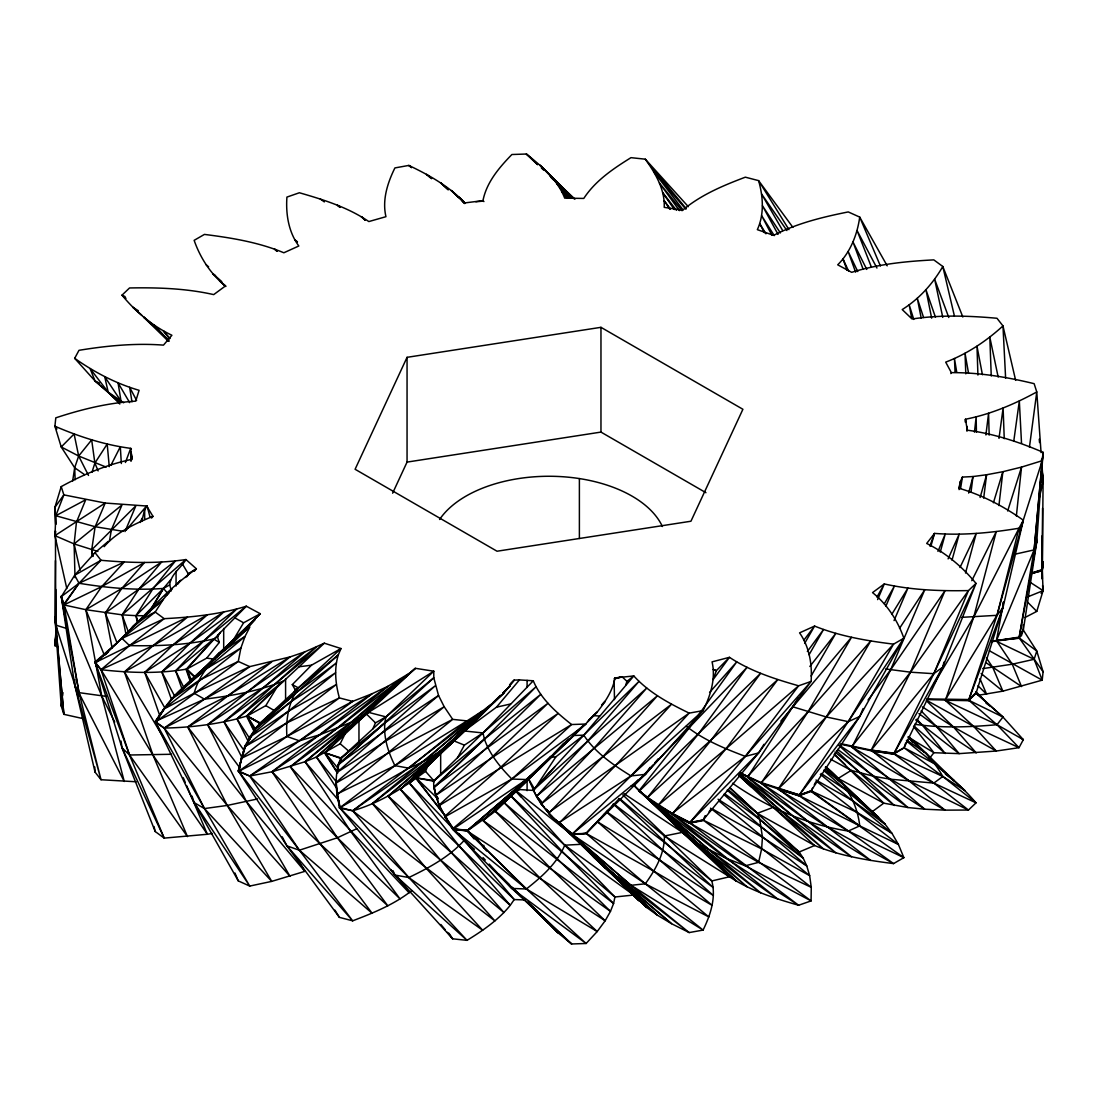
<?xml version="1.0" encoding="UTF-8"?>
<svg xmlns="http://www.w3.org/2000/svg" width="1098" height="1098" viewBox="0 0 1098 1098"><rect width="100%" height="100%" fill="white"/><g stroke="black" fill="none" stroke-linecap="round" stroke-linejoin="round"><path stroke-width="1.5" d="M55.778 524.309L54.9 507.345L61.227 486.606C83.379 474.391 107.014 464.523 131.856 459.362L130.703 448.355C104.488 444.896 79.125 436.675 54.914 426.23L55.792 417.844C81.677 409.266 108.441 402.801 135.727 401.154L139.089 390.312C115.935 383.559 94.318 372.236 74.678 358.332L78.987 350.317C106.863 345.746 135.246 342.96 163.478 345.129L171.906 335.261C152.402 326.051 135.672 311.722 122.002 295.156L129.537 287.964C157.687 287.429 186.125 288.376 213.698 294.607L225.461 285.947C210.816 274.226 200.303 257.961 194.14 240.338L204.434 234.409C231.39 237.813 258.634 242.233 283.847 252.773L298.821 245.993C288.513 232.062 285.713 214.041 286.921 197.091L299.383 192.754C323.443 199.685 347.956 207.316 368.832 221.563L385.947 216.69C382.008 200.001 387.553 182.831 394.909 167.925L408.813 165.427C429.263 175.158 449.453 186.523 465.113 203.171M728.07 789.558L757.332 813.316L814.592 845.529C839.764 855.699 866.747 860.283 893.566 863.591L903.86 857.662L811.079 791.48L812.671 787.829M1042.222 578.866L1042.222 570.109L1031.091 573.334M55.449 560.611L54.9 616.733L61.227 706.055L63.862 714.331L82.597 718.517M1021.332 636.03L1023.322 629.593L1018.999 637.622L1043.086 671.77L1042.208 680.156L1002.872 691.15L978.098 695.322M297.997 859.583L304.805 871.359L271.728 881.378L249.74 886.072L238.28 880.898L194.154 802.624L155.216 721.455L163.794 709.061L194.154 693.236L249.74 666.623L290.05 656.92L304.805 651.896L324.335 643.195L340.984 648.547L259.828 723.404L254.997 728.948L244.964 745.913L238.28 771.496L249.726 776.025L272.016 771.757L305.079 761.724L415.387 668.311L433.779 671.207L385.947 716.884C382.008 733.574 387.512 750.758 394.923 765.649L408.813 768.147C445.898 753.228 473.279 723.582 500.468 695.501M1030.83 573.623L1042.222 570.768L1043.086 561.709L1042.235 570.356L1043.1 590.655L1036.773 611.394L1025.148 617.433M136.097 781.762L101.016 779.731L95.032 772.086L74.664 684.644L74.884 679.552M1042.359 578.921L1042.551 508.264M926.808 699.563L968.477 700.648L976.026 693.277L1002.968 607.661L1003.229 602.514M56.465 623.774L54.914 645.679L57.865 646.887M991.439 641.067L1018.999 638.281L1023.322 630.087L1036.773 541.63L1043.086 452.321C1018.875 441.876 993.512 433.655 967.297 430.196L965.471 419.23C990.588 414.317 1014.415 404.215 1036.773 391.945L1034.138 383.669C1007.058 377.094 979.32 372.442 951.376 372.647L945.694 362.134C966.967 354.023 986.21 341.231 1002.968 325.914L996.984 318.269C968.765 315.73 940.176 314.783 912.067 318.996L902.213 309.567C919.15 298.958 932.861 283.751 942.798 266.485L933.808 259.883C906.138 261.31 878.235 264.083 851.664 272.331L837.705 264.824C850.442 252.142 857.277 234.67 859.72 217.102L848.26 211.928C822.704 217.047 796.956 223.292 773.665 235.356L757.346 229.66C764.414 214.275 763.124 196.542 758.608 180.635L745.336 177.176C723.239 185.535 700.84 194.84 682.613 210.24L664.221 207.344C665.059 189.46 655.341 173.21 645.308 159.183L630.979 157.659C613.329 168.625 595.308 180.717 583.779 198.436L564.701 198.134C557.482 179.537 541.547 166.169 526.395 154.022L511.888 154.516C499.233 167.514 486.538 182.309 482.969 200.632L483.889 201.593M339.721 806.632C335.302 791.013 334.396 773.514 340.668 758.293L385.947 716.884L433.792 677.795L433.779 671.207L361.269 716.953L350.976 722.374L320.232 734.617L299.37 740.821L239.007 771.125L238.28 770.837L244.964 745.913C244.456 753.667 238.925 763.083 238.856 771.729L286.921 845.872L339.392 917.365L352.664 920.824C373.306 912.96 394.264 904.464 411.723 890.643M56.547 628.88L54.914 645.679L56.602 627.178M55.449 531.501L54.955 536.304L55.792 515.731L63.862 494.882L61.227 486.606M1016.364 516.019L1021.524 467.103L1042.208 460.707L1043.086 452.321L1034.138 549.892L1019.205 637.128L996.449 640.601L1012.26 664.208L1021.524 686.552L985.826 662.561M974.461 432.145L976.149 416.883L976.424 432.173M55.435 530.897L55.792 625.133L63.862 714.331L54.9 616.733L55.792 625.133L78.493 696.516M1043.086 561.709L1042.222 569.601L1031.091 573.101M1043.059 562.203L1042.222 569.601L1043.1 481.267L1041.549 459.348M998.919 505.574L1002.872 471.701L1021.524 467.103L1007.662 510.968M55.422 531.226L54.914 535.632L66.8 588.528M141.738 521.44L144.675 509.65L147.132 506.054L105.216 503.049L63.862 494.882L54.9 507.345L55.627 524.35M985.908 434.973L988.584 413.26L989.147 435.124M983.684 498.135L986.594 474.748L1002.872 471.701L993.415 502.76M971.057 491.712L973.006 476.546L986.594 474.748L980.13 497.476M61.227 706.055L61.886 701.032M62.559 696.008L62.998 692.66M1029.444 447.188L1036.773 391.945L1041.069 452.609M999.002 438.376L1003.105 408.031L1004.245 438.692M1013.756 441.245L1019.328 401.003L1021.524 443.317M72.646 481.116L74.678 467.748L78.672 456.013L91.669 439.873L94.881 463.082L98.134 470.918M959.076 489.612L960.366 481.5L962.424 477.081L973.006 476.546L968.642 493.071M960.572 488.5L962.424 477.081M109.457 541.053L111.406 529.771L122.002 504.943L74.115 543.922L75.021 577.617M282.227 836.813L286.921 845.872L352.664 920.824L299.37 850.223L249.726 776.025L320.232 734.617L387.8 686.36L372.071 693.758L272.016 771.757L337.388 837.76L400.029 898.919L350.976 831.776L305.079 761.724L316.43 757.044L409.129 673.362L387.8 686.36L290.352 766.733L337.388 837.76L387.8 905.809L320.232 844.019L249.726 776.025L239.007 771.125L241.464 757.62L245.458 746.283L255.436 729.278L338.28 654.943L340.984 648.547L311.489 665.196L292.301 684.63L295.115 689.599L294.374 691.74M1018.999 637.622L996.449 640.601L1003.586 601.91M1036.1 536.606L1036.773 541.63L1019.205 637.128L1023.322 630.087L1023.116 624.954M171.384 590.889L169.682 584.891C170.821 574.24 180.799 568.215 185.933 559.541L196.364 568.764L194.305 571.248M960.366 481.5L958.911 488.239C982.065 494.992 1003.682 506.315 1023.322 520.205L1002.968 607.661L968.477 700.648M1039.326 497.902L1043.1 481.267L1041.398 462.752M840.972 744.334L871.208 750.785L893.552 754.202L904.079 747.779L942.798 667.09L943.951 662.135M926.808 698.904L968.889 699.536L997.011 615.319L1023.322 520.205L1019.013 528.234C991.137 532.804 962.754 535.591 934.522 533.408L926.698 543.455C945.872 552.884 962.479 566.939 975.998 583.395L968.463 590.587C940.313 591.122 911.875 590.161 884.302 583.944L872.539 592.604C887.184 604.325 897.697 620.59 903.86 638.212L893.566 644.142C866.747 640.834 839.764 636.236 814.592 626.08L799.577 632.86C809.404 646.914 812.355 664.606 811.079 681.446L798.617 685.797C774.639 678.976 750.428 671.166 729.456 657.331L712.053 661.861C715.992 678.537 710.447 695.707 703.091 710.626L689.187 713.124C669.204 703.393 648.891 692.646 633.807 675.943L615.031 677.919C612.698 690.82 605.149 701.965 597.202 712.094C556.604 754.573 511.38 792.413 467.048 830.912L452.705 829.415L439.186 805.616L433.792 787.197L433.628 780.98L482.969 732.942L533.271 680.774C540.889 699.069 556.425 712.492 571.605 724.529L586.112 724.035L511.874 779.045L452.705 828.757C444.772 816.006 435.824 802.707 434.437 787.362L484.438 739.105L536.016 686.785L482.969 732.942L464.385 745.144L457.441 757.908M176.778 694.869L260.295 613.727L246.336 606.22L217.98 634.973L217.5 636.977L219.284 642.467L206.712 658.141L186.825 669.066C158.592 673.939 129.427 672.882 101.002 669.684L95.032 662.684L101.153 657.757M965.513 573.019L976.232 533.463L959.981 567.515M952.007 560.172L959.172 534.177L948.109 558.868M940.245 552.074L945.241 534.053L937.953 551.388M930.83 546.365L934.522 533.408L929.869 546.063M91.958 472.305L94.881 463.082L107.192 444.031L109.265 466.664M1036.773 541.63L1034.138 549.892L996.449 640.601M1019.493 532.091L1042.208 460.707L1034.138 549.892L1015.389 554.106M905.658 742.948L904.079 747.779L893.552 753.544L871.208 750.126L840.972 743.675M339.337 763.645L341.19 759.171M625.695 685.001L626.958 681.378L633.807 675.943L583.779 735.138L533.244 790.176C539.832 802.611 548.506 813.92 558.813 823.473L615.305 875.243L671.523 923.679L689.187 932.573L703.091 930.075C710.406 915.073 716.28 897.67 711.806 880.953L622.786 794.815M187.168 576.587L188.211 573.691L196.364 568.764C158.839 595.336 130.525 632.97 95.444 662.478L101.002 669.684L152.993 755.122L207.371 834.274L212.298 833.423M125.405 462.491L130.703 448.355L131.389 448.945M894.143 753.159L942.798 667.09L975.998 583.395L933.822 673.705L894.143 753.159L871.208 750.126L945.007 810.146L968.463 810.036L975.998 802.844C955.795 779.072 930.157 760.763 906.358 740.848M124.994 531.583L135.864 505.78L91.71 549.796L91.971 556.562M340.366 760.653L338.28 764.332L336.949 773.129L338.829 764.592L433.792 677.795L438.541 695.501L336.139 782.339L339.392 807.977L352.664 810.777C379.661 803.036 403.337 788.048 425.502 771.345L427.63 766.308L453.803 740.834L464.385 745.144M740.203 773.335L761.189 783.203L798.63 795.858L811.079 790.848L859.734 716.486L863.069 708.594M885.812 606.329L894.431 586.044L884.37 603.749M877.618 599.604L884.302 583.944L876.973 597.065M894.047 620.59L907.922 588.089L891.768 614.386M372.73 729.072L375.489 722.868L385.947 716.884L368.544 712.369L316.43 757.044L336.564 788.158M140.173 522.497L142.109 518.242M249.726 776.025L299.37 740.821L372.071 693.758L352.664 701.375L339.392 697.916C335.494 683.985 333.97 668.97 338.28 654.943L298.409 687.883C288.596 701.951 285.672 719.643 286.921 736.47L239.007 771.125M407.056 357.33L355.093 469.271L497.037 551.223L690.944 521.234L742.907 409.279L600.963 327.328L407.056 357.33L407.056 462.093L392.617 493.194M705.108 815.732L703.091 820.645L689.173 823.184C669.451 812.781 648.836 802.281 633.834 785.331L637.965 780.019M336.633 782.147L316.43 757.044L340.188 743.758L344.937 734.178L415.387 668.311L361.269 716.953L305.079 761.724L338.788 800.497M971.799 580.691L996.27 531.583L973.734 617.062L945.351 700.414L973.734 726.464L996.27 751.032L1019.013 747.683L1023.322 739.668L1002.968 717.049L975.998 692.797L968.889 699.536L976.026 693.277L1002.968 717.049L997.011 724.721C969.644 727.096 941.906 728.262 914.648 724.241M991.439 641.726L1019.177 637.883L1023.322 629.593M839.05 745.007L890.629 779.237L945.007 810.146L924.777 809.212L851.952 747.093L890.629 669.835L924.777 589.75L899.509 628.385M110.871 465.401L120.313 446.776L121.343 463.534M246.872 744.101L252.06 734.837M814.263 784.795L815.841 781.762M950.868 373.594L951.376 372.647M241.464 758.279L286.921 736.47L339.392 697.916L286.743 722.937L245.458 746.283L250.317 736.785L255.477 729.841L254.997 728.948L294.786 693.73L336.386 662.918L249.85 736.442L250.344 737.334M141.958 619.341L143.564 616.472L163.355 599.357L172.029 588.761L165.249 596.214M798.315 698.095L747.573 777.206L807.95 821.331L870.728 860.461L778.345 788.789L799.358 794.911L859.734 716.486L903.86 638.212L799.358 794.911L761.189 782.545L740.793 773.28M804.628 643.428L814.592 626.08L803.654 640.422M809.075 654.751L823.541 629.511L807.346 651.512M811.093 676.025L835.811 633.354L809.857 666.472M149.136 612.657L163.465 588.432L170.725 579.717M933.794 684.219L973.734 617.062L1019.013 528.234L997.011 615.319L945.351 699.755L968.477 699.989L997.011 724.721L1019.013 747.683L973.734 726.464L926.588 700.304M232.941 640.559L243.591 622.786L260.295 613.727L223.69 649.494L223.69 628.413M248.436 741.836L236.962 718.861L247.146 715.978L265.812 705.63L276.641 687.664L324.335 643.195L274.445 684.534L236.962 718.861C213.177 724.817 188.691 727.603 164.192 728.07L155.216 722.113L163.794 709.061C170.561 699.357 179.468 689.215 189.089 683.478M149.369 611.462L163.465 588.432L169.682 584.891M220.3 632.393L217.5 636.977L213.685 638.967L175.625 670.809L181.774 688.336M709.569 692.44L736.717 661.916L688.858 728.386L638.981 790.78L647.504 797.45L777.782 679.593L725.943 748.795L672.168 814.153L689.846 823.033L703.077 820.028L758.594 752.954L763.961 744.307M192.026 796.105L194.154 802.624L249.74 886.072L204.448 808.567L164.192 728.07L227.259 696.036L290.05 656.92L207.604 724.666L246.501 801.732L290.05 876.369L227.259 805.438L164.192 728.07L155.792 721.839C180.045 680.211 225.063 656.055 254.983 619.574L219.49 652.816L196.103 676.395M163.794 709.72L155.683 722.429L204.448 808.567L271.728 881.378L227.259 805.438L187.731 727.013L271.728 661.929L204.448 699.165L155.216 721.455M536.634 796.832L541.287 801.691L536.634 796.174L587.787 740.917L638.981 681.391L583.779 735.138L555.986 756.728L534.534 789.05L527.918 777.782L536.634 796.832L541.396 804.381L551.045 815.828L630.979 885.304L689.187 932.573L603.09 865.869L582.105 845.419M741.246 774.968L793.195 816.322L851.499 856.756L761.189 783.203L807.95 711.943L851.499 637.307L780.925 721.057M650.03 767.378L645.322 774.392L586.14 833.423L571.591 834.59L558.813 823.473L615.305 765.841L671.523 704.23L541.396 803.736L543.798 806.797L541.396 804.381M186.989 576.395L188.801 573.705L185.493 577.479M114.727 722.086L101.73 695.995L63.931 604.943L79.015 583.258L101.016 560.282C129.235 562.821 157.824 563.768 185.933 559.541L122.111 614.839L85.822 609.692L63.931 604.943L61.227 596.008L74.664 684.644L101.016 779.731L79.015 692.646L61.227 596.667M151.977 517.68L152.924 516.307L146.624 505.904L126.064 530.293M106.739 696.461L79.015 692.646L63.862 604.271L79.015 583.258L124.266 562.025L101.73 586.593L85.822 609.692L101.73 695.995L124.266 781.474L74.664 684.644M1041.11 593.428L1043.1 590.655L1042.565 585.618M706.055 815.924L703.077 820.028L689.173 822.526L657.428 805.177L638.981 790.78M709.02 811.834L711.01 809.102M129.852 630.334L132.748 626.382L163.355 599.357L155.202 612.053L122.002 638.418L95.032 662.025C116.896 647.175 130.717 623.28 155.202 612.053L164.192 618.668C191.862 617.241 219.765 614.455 246.336 606.22L203.569 641.067L161.804 671.907L171.412 699.316M690.011 822.347L758.594 752.954L811.079 681.446L745.322 756.398L690.011 822.347L672.168 813.494L647.504 797.45L697.971 734.493L747.038 667.337L633.834 785.331L634.493 785.962L634.287 784.864M599.508 819.081L586.14 833.423L571.591 833.931M868.065 700.002L890.629 669.835L945.007 590.697L910.503 672.182L871.208 750.126L933.822 673.705L942.798 667.09M104.159 546.667C116.58 531.94 135.383 523.609 152.924 516.307L151.263 517.913M177.656 584.218L180.717 580.266L176.064 585.193M1002.968 607.661L997.011 615.319L961.903 617.337M930.006 757.73L933.904 752.72L959.172 753.626L996.27 751.032L953.448 726.931L922.375 706.92M851.952 746.434L910.503 672.182L968.463 590.587L933.822 673.705L910.503 672.182L885.702 668.984M554.161 753.214C527.562 781.392 499.453 809.542 467.048 830.912L453.584 828.825L444.896 816.212L500.825 767.118L558.127 713.453L435.892 795.268L438.047 798.562M652.857 765.279L645.322 774.392L572.47 833.876L558.813 822.814L630.979 775.915L703.091 710.626L645.322 774.392L630.979 775.915L572.47 833.876M655.012 762.671L658.237 758.759M519.45 679.909L514.221 680.115L503.927 693.058L494.91 701.457L440.572 750.812L388.129 796.146L440.572 860.214L494.91 920.906L352.664 810.777L339.392 807.318L394.923 875.051L452.692 938.817L467.021 940.341C482.846 930.637 498.465 919.904 510.227 905.328L459.019 845.803L409.43 783.135L464.193 730.966L496.461 707.194L519.45 679.909L533.271 680.774M615.031 677.919L614.111 678.989L622.113 676.78L626.958 681.378M607.482 810.324L597.532 821.784L653.79 871.167L708.869 916.954L645.322 883.794L572.305 834.549L558.813 823.473L630.979 885.304L703.091 930.075L645.322 883.794L586.14 833.423L604.806 813.659M140.201 620.329L150.069 611.572M509.499 796.819L495.239 811.202L483.065 820.563L539.9 877.878L597.202 931.543L586.112 943.484L571.605 943.978L558.127 932.902L523.993 899.303M217.98 634.973L186.825 669.066L194.73 677.274M108.194 541.41L95.032 552.637L74.664 575.242L61.447 596.516L79.015 583.258C106.877 587.814 135.232 590.628 163.465 588.432L167.678 593.373M190.599 682.311L186.097 669.423L213.685 638.967L219.284 642.467M511.668 794.376L515.058 790.629M563.727 743.305L550.043 758.347L495.239 811.202L550.043 867.736L605.163 920.769L597.202 931.543L526.395 888.968L453.405 829.47L444.896 816.857L511.874 779.045L571.605 724.529L439.186 805.616M204.832 668.641L219.49 652.816L249.85 627.054L244.978 636.511L240.915 647.985L238.28 661.449L155.792 721.839M533.889 790.889L533.244 790.176L554.641 767.049M609.253 809.281L597.532 821.784L659.445 859.912L713.371 895.543L662.739 850.223L613.233 803.914M611.586 806.769L618.627 799.275M166.759 595.061L169.092 592.591M219.49 652.816L196.213 676.395M523.115 782.888L504.256 802.803L557.262 858.773L610.461 911.367L605.163 920.769L467.048 830.912L539.9 768.476L582.571 726.492M541.396 803.736L594.073 748.095L646.736 688.075L533.244 790.176M608.306 809.953L614.125 803.777M478.206 716.665L459.019 736.415L409.43 783.135L464.193 840.368L514.221 899.564L525.324 899.948M568.805 738.927L550.043 758.347L483.065 820.563L610.461 911.367L613.576 903.53L561.998 851.211L510.543 795.611L516.389 789.503M1020.522 737.801L1023.322 739.668L997.011 724.721L945.351 700.414L968.82 700.277L975.998 692.797M602.816 703.749L605.163 701.32L601.594 704.985M567.186 740.395L539.9 768.476L467.048 830.912L526.395 888.968L586.112 943.484L511.874 888.447L452.705 829.415M582.53 845.378L603.09 865.869L671.523 923.679L657.428 915.224L603.09 865.869L548.616 813.33L603.09 756.481L657.428 695.775L536.634 796.174M478.22 716.829L459.019 736.415L400.345 789.242L451.264 852.501L503.927 912.52L372.4 803.558L494.91 701.457L352.664 810.777L408.813 877.549L467.021 940.341L394.923 875.051L390.929 869.506M484.218 710.708L486.62 708.265M510.611 683.793L514.221 680.115L509.596 684.781M530.759 776.094L504.256 802.803L614.921 896.997L633.683 895.021L646.736 907.524L657.428 915.224L594.073 857.483L582.352 845.103M537.993 768.806L540.394 766.377M761.189 782.545L826.272 716.967L893.566 644.142L848.274 721.66L778.345 788.789L826.272 716.967L870.728 641.012L807.95 711.943L747.573 776.547L740.299 772.718M446.392 817.269L416.018 777.851L427.63 766.308L415.689 778.084L446.639 817.845M531.02 775.531L495.239 811.202L613.576 903.53L614.921 896.997L564.729 845.199L515.895 790.999M163.465 588.432L135.96 615.676L122.111 614.839L125.79 633.258M587.457 721.688L597.202 712.094L588.665 720.233M478.289 716.87L451.264 743.099L400.345 789.242L514.221 899.564L510.227 905.328L388.129 796.146L451.264 743.099L503.927 693.058L440.572 750.812L372.4 803.558L426.491 868.655L482.695 930.267L408.813 877.549L340.064 808.128M481.981 713.302L490.573 704.957M493.029 702.569L500.4 695.418M639.681 790.752L760.598 673.349L710.186 741.397L658.251 805.163L725.943 748.795L798.617 685.797L745.322 756.398L672.168 813.494M276.641 687.664L247.146 715.978L254.544 731.186M582.16 844.252L564.729 845.199C557.125 863.508 541.575 876.931 526.395 888.968L466.993 830.28L453.584 828.825L526.395 779.566L550.812 756.302M554.476 752.803L566.678 741.177M576.45 731.872L582.558 726.053M433.792 787.197L484.438 739.105L540.765 694.348L487.567 746.942L435.892 795.268L433.792 787.197L547.957 703.31L492.837 756.33L439.186 804.958M273.58 690.573L246.57 716.074L254.077 731.268M434.232 781.79L433.628 780.98L438.267 777.055M255.45 728.99L247.146 715.978L260.734 723.349L274.349 710.557L265.812 705.63M337.759 772.937L325.077 752.83L344.937 734.178L324.596 752.995L337.415 773.061M349.864 750.373L341.533 758.1L325.077 752.83L339.268 769.794M337.004 794.705L444.196 706.741L385.851 740.972L336.949 772.47L435.261 685.797L384.835 723.06L338.28 764.332L384.616 731.117L438.541 695.501L444.196 706.741L452.692 719.368L467.021 720.892L482.695 710.818L426.491 759.253L352.664 810.777M97.736 661.01L95.348 663.055L129.537 755.012L164.192 838.117L207.371 834.274L186.619 785.592M108.496 651.841L104.914 654.888L108.496 651.183M260.24 724.364L259.828 723.404L294.786 693.73M95.444 662.478L187.483 617.145L152.993 645.72L124.431 671.935L152.993 755.122L187.483 836.607L129.537 755.012L101.002 669.684L129.537 645.61L164.192 618.668L122.002 638.418L129.537 645.61C157.687 646.146 186.125 645.199 213.685 638.967M433.628 780.98L484.438 739.105L482.969 732.942L464.193 730.966M245.458 746.283L335.549 672.786L291.245 701.526L254.997 728.948M185.631 686.291L181.005 690.066L244.978 636.511C222.633 650.002 201.263 666.953 194.154 693.236L204.448 699.165C231.253 695.844 258.25 691.287 283.408 681.103L236.962 718.861L249.96 738.927M163.794 709.061L240.915 647.985L206.012 668.943L172.386 698.603L199.589 680.046L238.28 661.449L249.74 666.623L164.192 728.07M340.668 758.293L384.835 723.06M241.464 757.62L336.386 684.493L288.349 711.257L250.317 736.785M340.229 807.497L408.813 768.147L467.021 720.892L394.923 765.649L337.004 794.046L340.229 807.497L394.923 765.649L452.692 719.368L389.117 752.528L336.139 782.998M548.616 812.671L689.187 713.124L630.979 775.915C613.343 764.949 595.322 752.857 583.779 735.138L572.676 735.523M825.312 767.282L838.172 778.427L851.17 770.384L874.228 776.41L890.629 779.237L933.822 783.094L975.998 802.844L942.798 776.478L904.079 747.779L934.659 763.783L965.266 790.807L942.798 776.478L894.047 753.901L871.208 750.785L933.822 783.094L968.463 810.036L910.503 781.57L851.952 747.093M356.864 828.674L337.388 837.76L299.37 850.223L286.921 845.872M295.115 689.599L298.409 687.883L292.301 684.63M63.931 604.943L101.73 586.593L144.552 562.505L121.768 588.487L105.326 612.959L112.092 647.93M101.002 669.684L152.993 645.72L207.371 614.811L173.223 644.787L144.716 672.401L159.8 715.704M859.734 716.486L848.274 721.66L826.272 716.967L793.195 706.92M866.061 805.932L825.751 766.802C844.362 781.117 857.181 802.418 859.734 825.874L799.22 795.625L778.345 789.448L848.274 831.049L903.86 857.662L898.425 844.486L859.734 825.874L848.274 831.049C806.399 824.543 767.214 807.469 732.531 783.258M1040.149 482.461L1043.1 481.267L1041.453 464.454M1026.836 597.243L1043.1 590.655L1030.171 582.311M729.827 787.76L757.332 813.316L773.28 807.291L823.541 848.96L739.805 774.076M195.526 677.342L186.097 669.423M799.22 795.625L811.079 791.48M799.358 794.911L811.079 790.848L857.099 812.41L891.988 833.355L898.425 844.486L816.912 781.625M1042.235 570.356L1030.83 573.883M758.594 752.954L745.322 756.398C724.694 748.534 703.722 740.052 686.277 726.217M257.495 798.96L227.259 805.438L204.448 808.567L194.154 802.624M496.461 707.194L510.584 703.983M614.578 678.44L622.113 676.78M465.017 203.281L459.019 197.16L464.33 202.979L482.969 200.632M407.056 462.093L600.963 432.09L705.945 492.7M549.686 757.551L555.986 756.728M298.944 666.788L311.489 665.196M982.71 668.613L1012.26 664.208L1034.138 659.294L1036.773 651.032L1023.322 630.087M631.24 785.839L634.273 785.509L637.897 789.05M475.887 201.771L483.422 201.099M171.535 754.271L129.537 755.012L122.002 747.82L95.032 662.025M572.305 834.549L586.14 833.423L653.79 871.167L712.122 905.383L659.445 859.912L606.727 812.136M516.348 789.352L533.875 790.45M516.335 789.764L519.354 789.75L517.487 787.211M145.197 615.758L135.96 615.676L137.305 622.305M526.395 779.566L511.874 779.045C500.523 767.488 489.722 754.669 484.438 739.105M526.395 888.968L511.874 888.447L489.173 864.085M453.405 829.47L466.993 830.28M592.906 715.58L599.508 716.047M206.712 658.141L214.851 659.198M123.292 531.35L95.142 526.724L55.792 515.731L85.713 499.768L76.462 522.113L74.115 543.922L80.127 570.274M437.965 798.836L416.018 777.851L434.383 780.719M416.018 777.851L434.396 781.337L425.502 771.345M97.914 551.457L74.115 543.922L54.914 535.632L105.216 503.049L95.142 526.724L91.71 549.796L93.165 556.412M713.302 669.698L716.363 670.631L729.456 657.331L713.151 679.58L716.363 670.631L713.453 669.478M66.923 628.564L55.792 625.133L55.778 589.461M106.19 467.117L78.672 456.013L61.227 446.968L54.914 426.23L56.904 429.002M325.077 752.83L341.533 758.759M125.021 296.57L122.002 295.156L125.996 298.313M996.449 641.259L1034.138 659.294L1042.208 680.156L989.339 650.73M968.82 700.277L1002.968 717.049M74.678 358.332L95.032 380.951L99.479 383.147M838.172 778.427L883.753 803.173L907.922 807.538L924.777 809.212L874.228 776.41L837.582 749.344M260.734 723.349L247.146 715.978L259.375 723.198M830.568 759.185L851.17 770.384L894.431 805.493L836.429 750.689M815.992 780.019L853.036 800.922L885.153 824.31L891.988 833.355L820.357 774.337M234.945 617.927L243.591 622.786M712.163 808.814L762.451 837.211L806.769 865.938L809.651 875.682L811.271 887.349L811.079 900.909L798.617 905.246C774.639 898.425 750.428 890.629 729.456 876.78L664.4 836.003L620.356 799.179M689.846 823.033L758.594 862.355L811.271 887.349L710.502 808.183M123.676 402.801L108.194 392.164L95.032 380.951L90.077 368.557L108.194 392.164L119.806 404.037M907.964 736.923L933.904 752.72L913.522 726.423M138.362 310.775L132.734 307.193L141.669 315.085M718.065 799.22L761.628 827.343L803.214 858.169L806.769 865.938L723.76 794.499M259.828 723.404L260.734 724.007M761.189 783.203L826.272 826.355L893.566 863.591L798.63 795.199M623.966 793.648L682.407 832.353L747.038 886.8L639.571 791.342L736.717 881.365L682.407 832.353L643.922 794.938M821.235 773.431L848.136 791.466L878.496 817.241L885.153 824.31L823.706 770.467M906.838 740.176L925.957 753.187L954.423 780.898L945.337 774.035M606.865 811.957L662.739 850.223L713.165 887.5L618.792 798.493M88.513 475.461L78.672 456.013L74.101 433.998L61.227 446.968L74.678 467.748L84.436 474.556M985.963 703.118L989.806 705.836L975.875 691.589M320.218 198.944L324.349 201.908M811.079 790.848L859.734 825.874M215.524 275.639L212.847 273.69L221.782 281.623M724.502 793.648L759.72 819.369L799.179 852.007L803.214 858.169L727.192 790.08M893.552 753.544L933.822 783.094L942.798 776.478C934.261 760.941 921.716 748.342 908.691 736.538M918.916 713.604L936.361 726.451L976.232 752.912L953.448 726.931L926.341 700.675M122.002 747.82L155.202 831.515L164.192 838.117L122.002 747.82L121.055 741.081M297.476 241.821L294.786 239.831L297.352 242.123M1019.177 637.883L1036.773 651.032L1043.086 671.77M614.756 804.656L664.208 842.221L711.806 880.953L729.456 876.78L682.407 832.353L664.4 836.003C664.702 853.736 655.355 869.836 645.322 883.794L630.979 885.304L615.305 875.243L556.027 820.22M689.173 822.526L798.617 905.246L725.943 858.197L658.059 805.726M916.144 720.055L959.172 753.626L936.361 726.451L921.14 710.941M411.503 167.514L408.813 165.427L411.462 167.569M824.337 769.533L843.003 783.986L878.496 817.241L869.616 809.5L872.045 811.82L883.753 803.173L834.439 754.34M340.064 207.275L337.402 205.202L339.982 207.357M516.142 790.821L573.129 835.798M981.118 673.513L1002.872 691.15L992.798 667.474L986.429 658.018M834.919 752.006L861.271 773.445L907.922 807.538L838.79 745.377M277.039 251.168L274.459 249.04L276.984 251.305M206.012 264.645L208.606 266.8M719.025 801.06L809.651 875.682L761.628 848.905L703.077 820.028L811.079 900.909L745.322 865.8L725.943 858.197L697.971 843.882L688.858 837.774L638.199 789.489M916.034 719.904L922.553 725.366L945.241 753.503L913.975 725.998M647.353 798.026L760.598 892.798L697.971 843.882L646.736 797.477M431.651 178.686L426.477 174.321L430.32 177.629M908.513 737.266L924.269 752.089M225.817 286.125L219.504 280.759L225.612 286.496M747.573 777.206L835.811 852.803L781.831 811.655L739.132 775.037M340.188 743.758L348.903 751.238M155.93 327.794L143.577 317.102L168.488 341.341M657.428 805.177L710.186 850.785L777.782 899.056L672.168 814.153L745.322 865.8L758.594 862.355L761.628 848.905L762.451 837.211L759.72 819.369L757.332 813.316L729.731 787.609M474.418 849.234L464.193 840.368L460.062 835.07M95.032 380.951L119.435 402.307L108.194 392.164L104.708 376.669L121.027 401.223L118.062 382.845L129.674 402.637M908.458 737.787L925.957 753.187L935.002 763.124M144.222 317.336L156.973 328.59M825.71 768.38L864.785 804.861M448.149 189.666L440.572 182.776L448.176 189.707M510.543 795.611L564.729 845.199L633.683 895.021L621.688 882.847M738.721 775.284L814.592 845.529L799.179 852.007L757.332 813.316M739.187 775.696L751.073 786.731M548.616 813.33L552.321 816.775M537.595 164.439L526.395 154.022L537.581 164.673M541.328 167.898L543.826 170.217M550.043 175.996L574.927 199.136M464.742 203.281L451.264 190.476L458.635 197.626M834.247 754.216L845.282 764.702M551.237 177.698L553.721 180.058M559.925 185.974L572.346 197.818M509.513 884.796L498.588 873.939M511.997 887.17L518.201 893.086M528.138 902.556L538.075 912.026M543.043 916.761L571.605 943.978L511.874 888.447L500.825 876.506L521.55 896.901M462.327 201.208L464.783 203.583M604.971 866.995L583.134 845.446M609.884 871.771L646.736 907.524L594.073 857.483L584.342 846.517M366.567 714.139L375.489 722.868M978.03 685.797L986.594 694.197L979.965 678.674M574.007 198.697L539.873 165.098L571.921 198.065M606.069 868.353L587.787 850.305L585.358 846.627M608.512 870.755L638.981 900.84L614.304 875.518M559.541 822.471L564.386 827.288M571.633 834.535L576.477 839.352M187.209 669.588L194.346 676.725M1027.399 601.965L1036.773 611.394M559.362 822.484L566.541 829.731M570.136 833.355L579.703 843.003M614.482 875.545L619.286 880.418M530.828 904.807L558.127 932.902L532.708 906.989M572.332 198.299L550.043 175.241L570.548 197.805M528.014 902.131L530.361 904.56M928.922 757.016L933.575 761.957M169.078 340.984L153.967 324.953L168.653 341.08M916.761 719.204L922.553 725.366M444.896 816.857L447.202 819.328M483.01 857.593L485.316 860.063M515.635 791.054L521.289 797.121M569.958 197.942L557.235 184.203L569.382 198.285M536.565 910.228L547.957 922.759L545.898 920.193M688.35 206.698L645.308 159.183L686.25 208.702M567.597 198.038L561.984 191.766L567.391 198.326M486.675 851.005L474.638 836.649M912.507 741.905L909.199 738.13L917.283 744.677L921.373 749.961M169.998 338.459L163.369 330.896L169.49 338.802M685.742 209.073L653.804 171.81L682.97 209.718M435.892 795.926L438.102 798.493M304.805 871.359L246.501 801.732L187.731 727.013L246.501 692.33L304.805 651.896L223.992 721.839L242.329 758.293M440.847 924.475L445.157 929.69M447.311 932.298L452.692 938.817L448.917 933.204M682.05 210.734L659.459 183.05L679.429 210.624M676.45 210.281L662.739 192.754L674.378 209.553M95.032 552.637L101.016 560.282L74.664 575.242L79.015 583.258M467.762 830.857L474.02 838.899M458.95 833.574L464.193 840.368C449.109 857.085 428.796 867.818 408.813 877.549L394.923 875.051L392.988 870.673M670.329 208.853L664.208 200.756L669.917 209.32M477.259 838.968L484.438 848.493L483.751 845.227M239.954 767.996L207.604 724.666L262.202 688.377L316.169 647.23L274.445 684.534L223.992 721.839L244.374 750.95M792.907 227.382L758.608 180.635L788.954 229.633M397.16 876.204L409.129 892.811L290.352 766.733L350.976 722.374L400.029 679.47L337.388 728.358L272.016 771.757L320.232 844.019L372.071 913.22L299.37 850.223L238.28 770.837M786.923 230.566L761.614 194.058L782.682 230.58M780.39 232.954L762.451 205.751L778.043 234.368M774.255 235.631L761.614 215.633L771.825 235.068M334.931 910.16L339.392 917.365M765.937 233.792L759.72 223.608L764.414 232.68M182.639 564.345L188.211 573.691M166.251 742.44L124.431 671.935L173.223 644.787L223.772 611.984L190.078 643.126L161.804 671.907L174.651 696.091M244.964 745.913L245.472 746.805M164.878 708.004L144.716 672.401L190.078 643.126L236.729 609.019L203.569 641.067L175.625 670.809L183.833 687.54M887.198 265.84L859.72 217.102L880.404 265.977M876.945 268.049L857.085 230.566L871.414 267.157M136.605 400.441L129.66 387.333L131.966 401.841M866.775 269.435L853.022 242.04L863.152 269.326M857.771 271.577L848.15 251.497L855.603 272.167M848.685 271.275L843.017 258.977L847.038 270.245M191.725 680.609L186.825 669.725L190.668 680.952M183.27 777.741L185.274 782.449M172.057 698.163L172.455 699.124M234.945 873.02L238.28 880.898M104.434 655.369L85.822 609.692L121.768 588.487L161.626 562.025L138.828 589.201L122.111 614.839L128.59 632.53M180.703 689.654L181.088 690.615M962.85 317.02L942.798 266.485L954.409 316.004M117.115 643.085L105.326 612.959L138.828 589.201L175.433 560.941L152.759 589.077L135.96 615.676L138.128 622.127M948.782 317.514L934.645 279.194L942.77 317.363M935.455 317.226L925.971 289.776L931.653 318.173M61.392 597.079L63.862 604.271M923.583 317.514L917.283 298.285L921.208 318.132M913.769 319.436L909.199 304.846L911.683 318.173M147.132 506.054L150.028 517.131M154.036 826.561L155.202 831.515M1015.65 380.361L1002.968 325.914L1005.617 378.11M998.164 377.039L989.806 337.127L991.247 375.969M982.422 374.706L976.987 346.213L977.92 375.063M132.227 458.346L131.005 451.703L131.005 461.366M968.532 373.183L965.032 353.281L965.801 373.842M956.687 371.934L954.464 358.524L955.054 372.153M1039.243 439.2L1039.545 442.563M131.554 460.076L131.005 451.703L131.417 459.28M94.771 767.035L95.032 772.086M74.678 467.748L75.158 479.744M614.139 680.568L614.482 699.604M965.513 422.332L965.471 419.23L965.471 422.126M1042.222 535.659L1042.222 570.768M966.995 426.408L966.995 431.24M600.963 327.328L600.963 432.09M579.387 478.577L579.387 538.487M527.095 680.389L527.095 687.458M527.095 779.553L527.095 790.656M440.669 753.75L440.669 774.968M358.964 721.057L358.964 742.303M285.59 679.017L285.59 700.071M176.064 571.303L176.064 586.03M144.675 509.65L144.675 519.436M439.584 519.491A117.39 67.774 0 0 1 555.396 476.367A117.39 67.774 0 0 1 662.396 526.505M510.227 685.879L502.911 693.099L510.227 685.879M352.664 701.375L299.37 740.821L286.921 736.47L352.664 701.375M365.071 220.053L361.283 216.635L365.058 220.08M548.657 811.628L546.241 809.212L548.575 811.628"/></g></svg>
